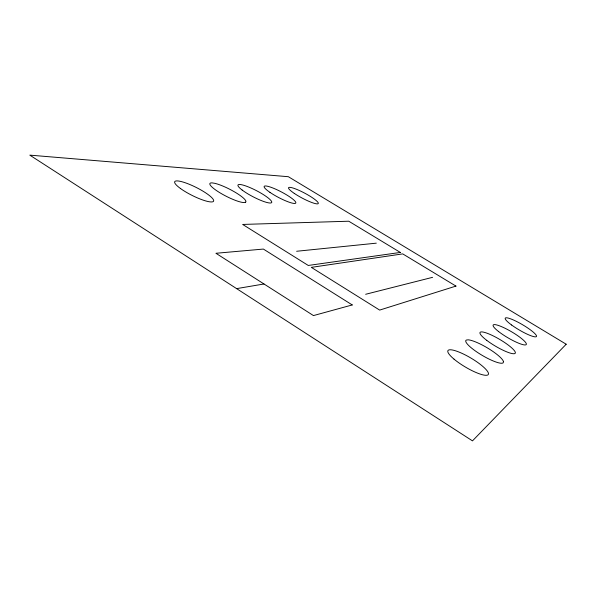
<?xml version="1.0" encoding="UTF-8"?>
<svg xmlns="http://www.w3.org/2000/svg" width="596" height="596" viewBox="0 0 596 596"><rect width="100%" height="100%" fill="white"/><g stroke="black" fill="none" stroke-linecap="round" stroke-linejoin="round"><path stroke-width="0.89" d="M365.646 294.282L432.592 277.326M236.619 288.628L263.991 283.979M296.629 251.266L376.292 243.168M503.478 361.75L503.076 362.897A21.769 4.537 30.5 0 1 480.279 354.21A21.769 4.537 30.5 0 1 466.318 340.063L468.136 339.817A21.769 4.537 30.5 0 1 488.914 348.839A21.769 4.537 30.5 0 1 503.478 361.75M566.2 344.22L472.479 440.869L29.8 155.131L288.345 176.707L566.2 344.22M455.955 286.095L379.659 310.091L311.313 267.366L402.732 253.889L455.955 286.095M352.243 304.943L313.459 315.582L215.931 253.278L263.372 249.068L352.243 304.943M245.522 202.253L243.92 202.551A20.19 3.919 27.1 0 1 219.298 192.389A20.19 3.919 27.1 0 1 212.139 182.89L214.947 183.352A20.19 3.919 27.1 0 1 236.433 193.037A20.19 3.919 27.1 0 1 245.522 202.253M400.348 252.443L308.266 265.458L242.654 224.439L348.757 221.22L400.348 252.443M294.268 193.38A16.815 2.771 28 0 0 318.197 203.616A16.815 2.771 28 0 0 297.844 189.848A16.815 2.771 28 0 0 294.268 193.38M269.936 192.344A17.85 3.107 27.7 0 0 295.638 203.199A17.85 3.107 27.7 0 0 274.384 188.612A17.85 3.107 27.7 0 0 269.936 192.344M242.132 190.027A18.968 3.487 27.4 0 0 270.86 202.968A18.968 3.487 27.4 0 0 251.505 188.261A18.968 3.487 27.4 0 0 242.132 190.027M180.521 188.537A21.747 4.485 26.6 0 0 213.077 201.649A21.747 4.485 26.6 0 0 188.79 184.089A21.747 4.485 26.6 0 0 180.521 188.537M454.018 359.127A23.438 5.275 30.6 0 0 487.893 374.891A23.438 5.275 30.6 0 0 462.489 353.584A23.438 5.275 30.6 0 0 454.018 359.127M486.738 340.346A20.443 3.986 30.5 0 0 515.205 353.279A20.443 3.986 30.5 0 0 491 334.848A20.443 3.986 30.5 0 0 486.738 340.346M511.636 325.021A18.081 3.099 30.4 0 0 536.452 336.487A18.081 3.099 30.4 0 0 514.497 320.469A18.081 3.099 30.4 0 0 511.636 325.021M498.621 331.57A19.214 3.516 30.4 0 0 526.022 344.756A19.214 3.516 30.4 0 0 504.477 327.986A19.214 3.516 30.4 0 0 498.621 331.57"/></g></svg>
